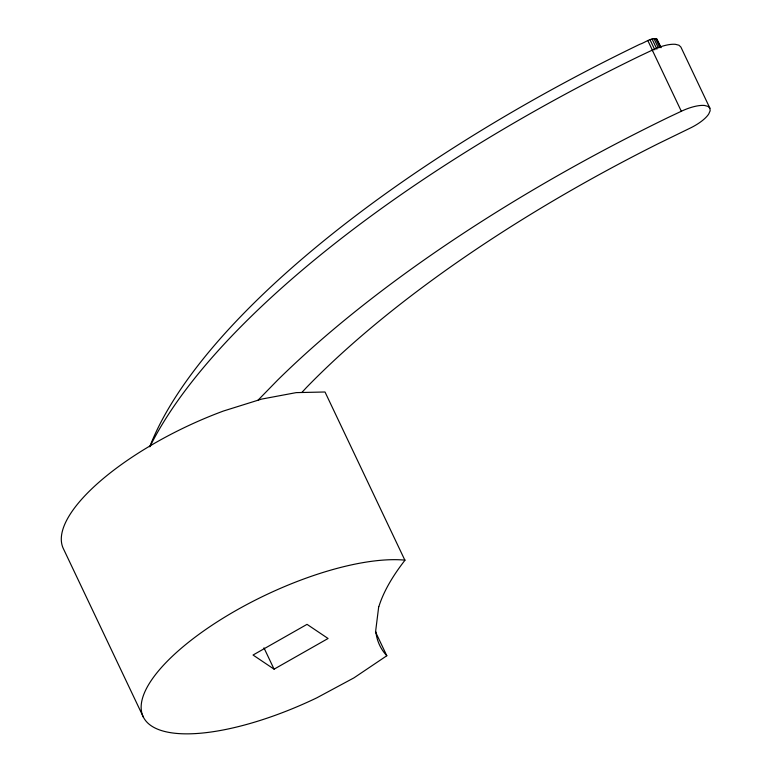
<?xml version="1.0" encoding="UTF-8"?>
<svg xmlns="http://www.w3.org/2000/svg" width="772" height="772" viewBox="0 0 772 772"><rect width="100%" height="100%" fill="white"/><g stroke="black" fill="none" stroke-linecap="round" stroke-linejoin="round"><path stroke-width="1.16" d="M378.714 606.676L375.732 630.463A326.932 115.028 -25.4 0 0 386.811 655.746L353.952 677.864L316.771 697.859A163.153 57.408 -25.4 0 1 150.058 682.303A163.153 57.408 -25.4 0 1 404.846 560.134L325.012 391.993L296.207 392.62L261.573 399.105L223.475 411.013A163.153 57.408 -25.4 0 0 63.613 549.162L143.457 717.304M301.833 392.494L306.687 387.283A632.702 222.616 -25.4 0 1 658.342 143.621L689.686 128.355A27.03 9.515 -25.4 0 0 708.725 114.015L710.153 110.792L709.902 108.186L680.875 47.044L678.955 45.23L675.51 44.332A27.03 9.515 -25.4 0 0 652.292 50.132L639.284 56.269A686.935 241.694 -25.4 0 0 149.816 446.834M258.012 400.214L277.775 379.959A686.935 241.694 -25.4 0 1 668.311 117.412L681.319 111.274A27.03 9.515 -25.4 0 1 704.547 105.474L707.992 106.372L709.902 108.186M274.079 669.17L328.071 638.492L307.034 624.355L253.042 655.032L274.079 669.17L263.956 647.843M661.199 47.652L656.692 38.899C650.574 37.548 645.315 42.576 639.814 44.284A668.861 235.335 -25.4 0 0 150.193 445.589M656.692 38.899L660.562 47.053M655.544 38.6L659.896 47.767M653.961 38.629L658.323 47.796M652.06 38.976L656.904 49.167M649.966 39.623L654.801 49.813M647.814 40.53L652.658 50.72M652.292 50.132L681.319 111.274M375.481 631.882L386.811 655.746M657.329 39.507L657.416 40.366M378.859 606.628A326.942 115.028 -25.4 0 1 405.097 560.076"/></g></svg>
